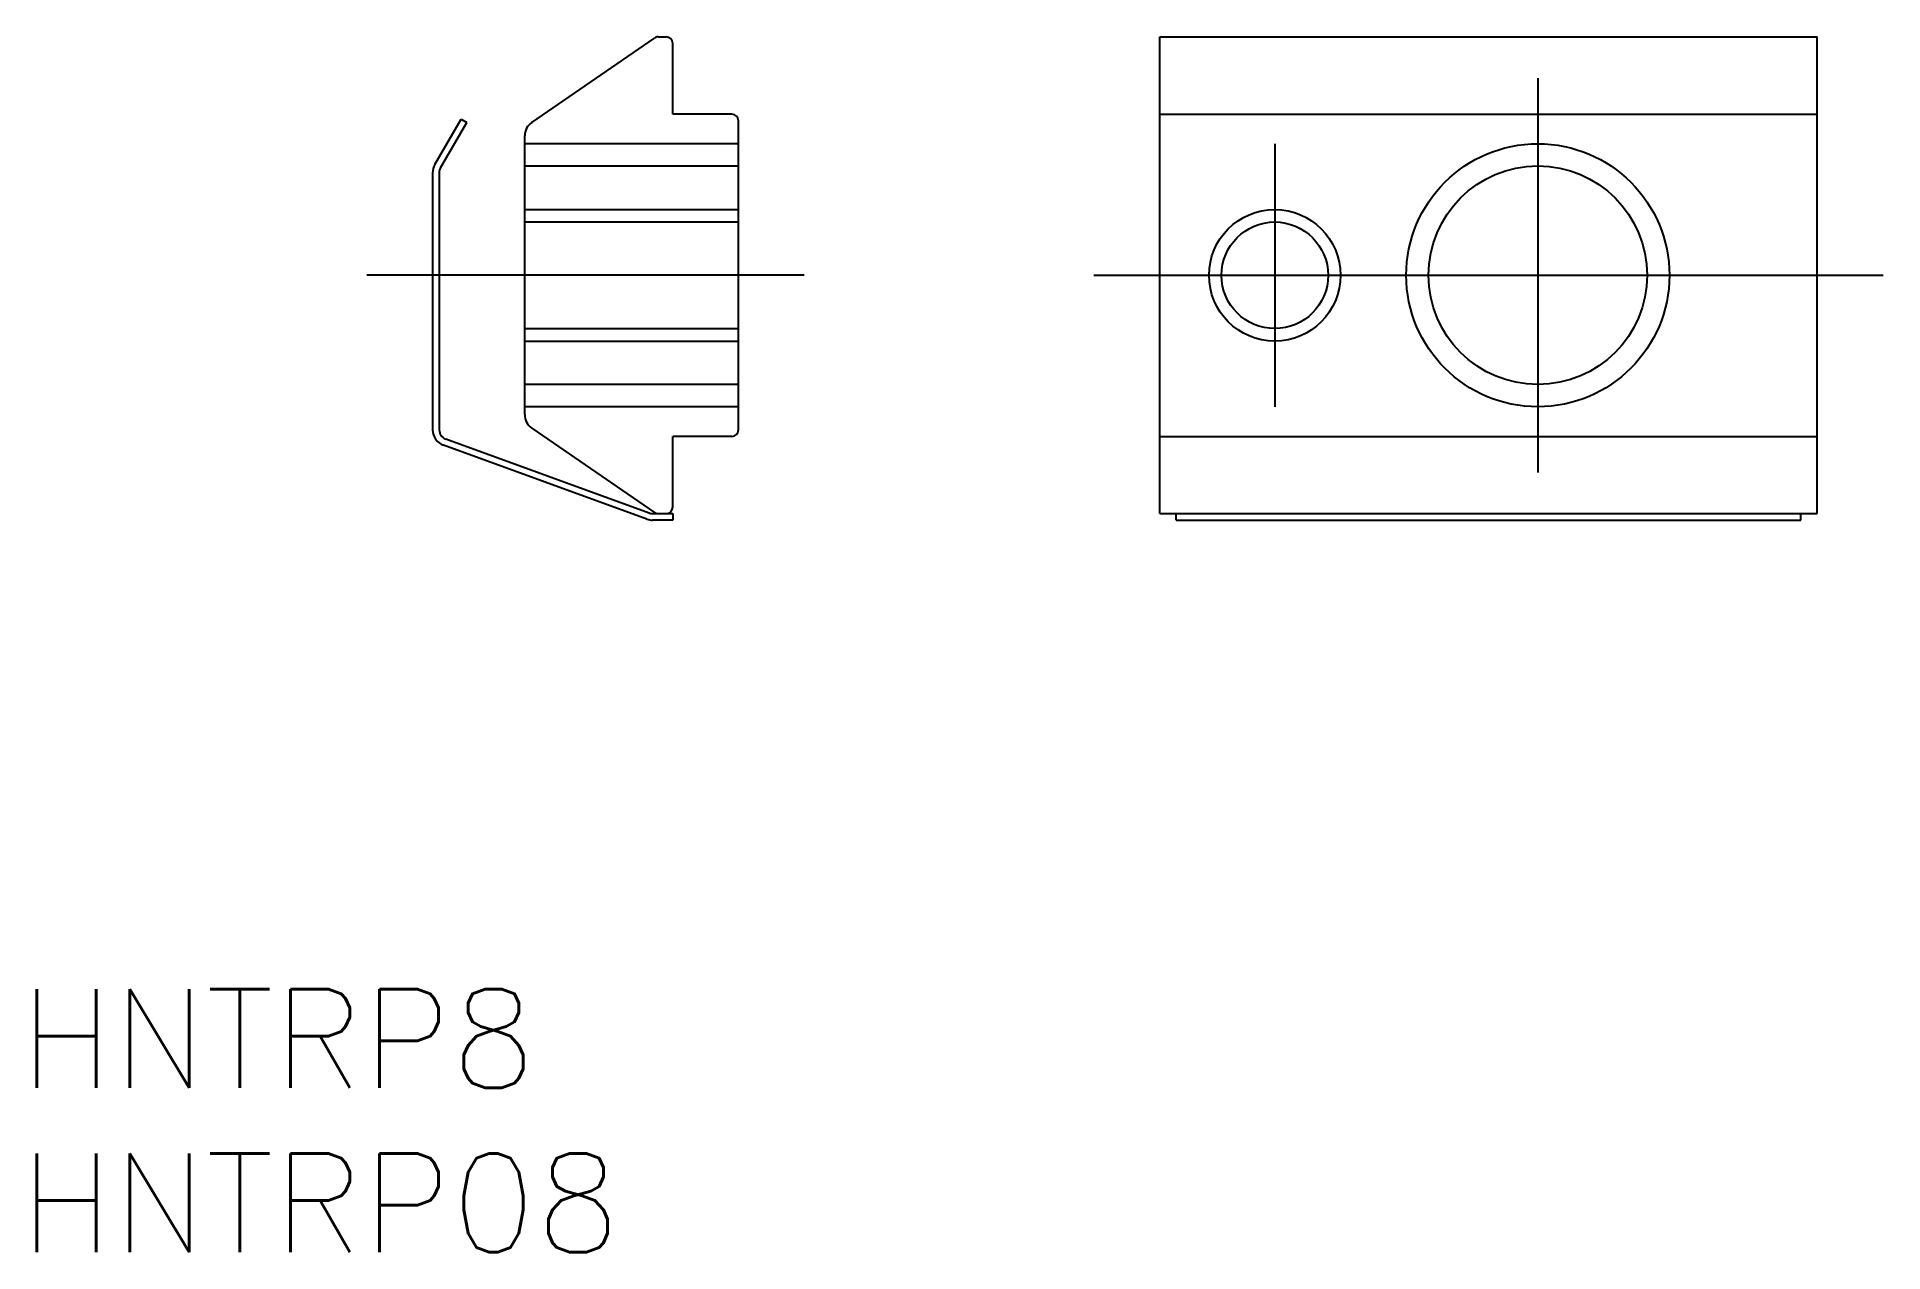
# Model space of a CAD drawing. Extents: x -45.6 to 10.5, y -29.7 to 7.3.
import ezdxf

# ---------------------------------------------------------------- set-up
doc = ezdxf.new("R2010")
doc.units = 0
doc.linetypes.add('CENTER', pattern=[50.8, 31.75, -6.35, 6.35, -6.35])
doc.linetypes.add('DASHED', pattern=[19.05, 12.7, -6.35])
doc.layers.get('0').update_dxf_attribs({"linetype": 'CONTINUOUS'})
doc.layers.add('CENTER', color=1, linetype='CONTINUOUS')
doc.styles.get("Standard").update_dxf_attribs({"font": 'txt.shx', "height": 3, "bigfont": 'bigfont.shx'})

msp = doc.modelspace()

# ---------------------------------------------------------------- linework, layer by layer
at = {"color": 7, "linetype": 'CONTINUOUS'}
for p, q in [((-30.596, 4.649), (-26.864, 7.215)), ((-26.751, 7.25), (-26.513, 7.25)), ((-26.313, 4.9), (-26.313, 7.05)), ((-11.5, 7.25), (8.5, 7.25)), ((-11.5, -7.25), (-11.5, 7.25)), ((8.5, -7.25), (8.5, 7.25)), ((-33.546, 3.366), (-32.747, 4.75)), ((-33.373, 3.266), (-32.574, 4.65)), ((-32.747, 4.75), (-32.574, 4.65)), ((-24.513, 4.9), (-26.313, 4.9)), ((-24.313, -4.7), (-24.313, 4.7)), ((-11.5, 4.9), (8.5, 4.9)), ((-30.813, -4.237), (-30.813, 4.237)), ((-33.613, 3.116), (-33.613, -4.7)), ((-33.413, 3.116), (-33.413, -4.7)), ((-24.313, 0), (-24.313, 0)), ((-24.313, -2.35), (-24.313, -2.35)), ((-27.028, -7.232), (-33.216, -4.982)), ((-30.596, -4.649), (-26.864, -7.215)), ((-24.513, -4.9), (-26.313, -4.9)), ((-26.313, -7.05), (-26.313, -4.9)), ((-11.5, -4.9), (8.5, -4.9)), ((-27.096, -7.42), (-33.284, -5.17)), ((-26.925, -7.25), (-26.313, -7.25)), ((-26.751, -7.25), (-26.513, -7.25)), ((-26.313, -7.25), (-26.313, -7.45)), ((-11.5, -7.25), (8.5, -7.25)), ((-11, -7.45), (-11, -7.25)), ((8, -7.45), (8, -7.25)), ((-26.313, -7.45), (-26.925, -7.45)), ((-11, -7.45), (8, -7.45))]:
    msp.add_line(p, q, dxfattribs=at)
at = {"color": 3, "linetype": 'DASHED'}
for p, q in [((-24.313, 4), (-30.813, 4)), ((-24.313, 3.323), (-30.813, 3.323)), ((-30.813, 2), (-24.313, 2)), ((-30.813, 1.621), (-24.313, 1.621)), ((-30.813, -1.621), (-24.313, -1.621)), ((-30.813, -2), (-24.313, -2)), ((-24.313, -3.323), (-30.813, -3.323)), ((-24.313, -4), (-30.813, -4))]:
    msp.add_line(p, q, dxfattribs=at)
at = {"color": 3, "linetype": 'CONTINUOUS'}
for centre, radius in [((0, 0), 4), ((-8, 0), 2)]:
    msp.add_circle(centre, radius, dxfattribs=at)
at = {"color": 7, "linetype": 'CONTINUOUS'}
for centre, radius in [((0, 0), 3.324), ((-8, 0), 1.621)]:
    msp.add_circle(centre, radius, dxfattribs=at)
for centre, radius, start, end in [((-26.751, 7.05), 0.2, 90, 124.5085), ((-26.513, 7.05), 0.2, 360, 90), ((-30.313, 4.237), 0.5, 124.5085, 180), ((-24.513, 4.7), 0.2, 360, 90), ((-33.113, 3.116), 0.5, 150, 180), ((-33.113, 3.116), 0.3, 150, 180), ((-30.313, -4.237), 0.5, 180, 235.4915), ((-33.113, -4.7), 0.5, 180, 250.0169), ((-33.113, -4.7), 0.3, 180, 250.0169), ((-24.513, -4.7), 0.2, 270, 360), ((-26.925, -6.95), 0.3, 250.0169, 270), ((-26.751, -7.05), 0.2, 235.4915, 270), ((-26.513, -7.05), 0.2, 270, 360), ((-26.925, -6.95), 0.5, 250.0169, 270)]:
    msp.add_arc(centre, radius, start, end, dxfattribs=at)
at = {"layer": 'CENTER', "color": 1, "linetype": 'CENTER'}
for p, q in [((0, 6), (0, -6)), ((-8, 4), (-8, -4)), ((-22.313, 0), (-35.613, 0)), ((-13.5, 0), (10.5, 0))]:
    msp.add_line(p, q, dxfattribs=at)

# ---------------------------------------------------------------- texts
at = {"color": 7, "linetype": 'CONTINUOUS'}
for s, p in [('HNTRP8', (-46.163, -24.712)), ('HNTRP08', (-46.163, -29.712))]:
    msp.add_text(s, height=3, dxfattribs=at).set_placement(p)

doc.saveas('drawing.dxf')
